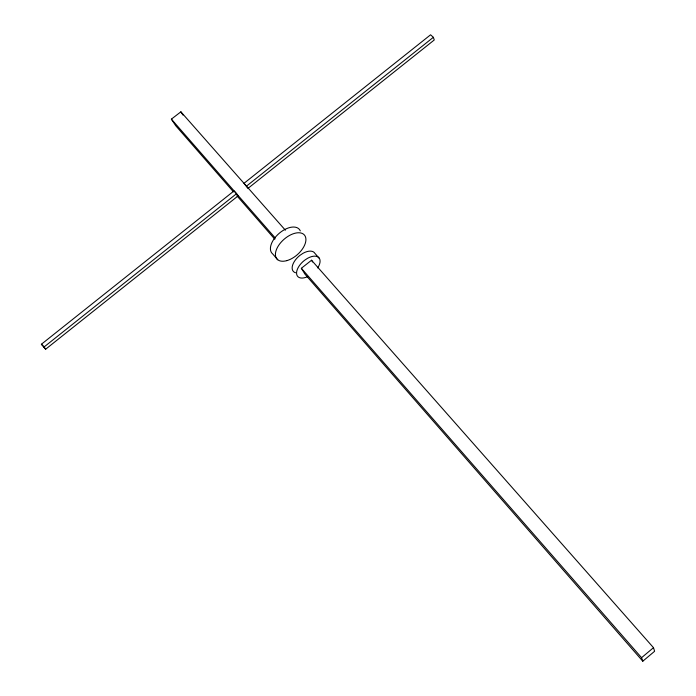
<?xml version="1.0" encoding="UTF-8"?>
<svg xmlns="http://www.w3.org/2000/svg" width="696" height="696" viewBox="0 0 696 696"><rect width="100%" height="100%" fill="white"/><g stroke="black" fill="none" stroke-linecap="round" stroke-linejoin="round"><path stroke-width="1.04" d="M642.799 661.2L641.564 657.694L653.492 647.68L311.538 260.234L301.351 268.282L304.996 274.198L642.799 661.2L654.614 651.273L653.492 647.68M41.386 344.25L234.039 190.895L236.553 193.688L238.006 195.968L45.649 349.209L41.386 344.25L43.396 346.147M43.639 347.321L236.553 193.688M246.532 186.102L433.356 37.314L430.58 34.8L244 183.318L247.959 188.399L434.26 39.977L433.356 37.314M233.456 191.852L175.679 125.671L171.381 119.138L180.882 111.821L285.395 230.211M236.753 194.576L238.006 195.968M319.455 258.503L315.01 253.492A14.111 7.699 -41.3 0 0 303.012 253.3L299.985 255.319A14.111 7.699 -41.3 0 0 295.582 272.771M171.381 119.138L275.338 238.11M301.351 268.282L641.564 657.694M237.023 195.933L274.824 239.233M277.713 259.73L272.719 253.953A18.166 10.223 -41.3 0 1 279.479 233.082A18.166 10.223 -41.3 0 1 300.289 230.889M44.518 347.678L45.649 349.209M180.882 111.821L182.996 115.101M311.538 260.234L312.556 261.94M317.698 267.925A14.146 7.656 -41.3 0 0 318.664 257.485A14.146 7.656 -41.3 0 0 307.467 258.355L304.439 260.382A14.146 7.656 -41.3 0 0 296.67 274.311A14.146 7.656 -41.3 0 0 307.719 276.608M286.865 260.626A18.226 10.162 -41.3 0 0 305.37 236.588A18.226 10.162 -41.3 0 0 279.792 243.8A18.226 10.162 -41.3 0 0 286.865 260.626"/></g></svg>
